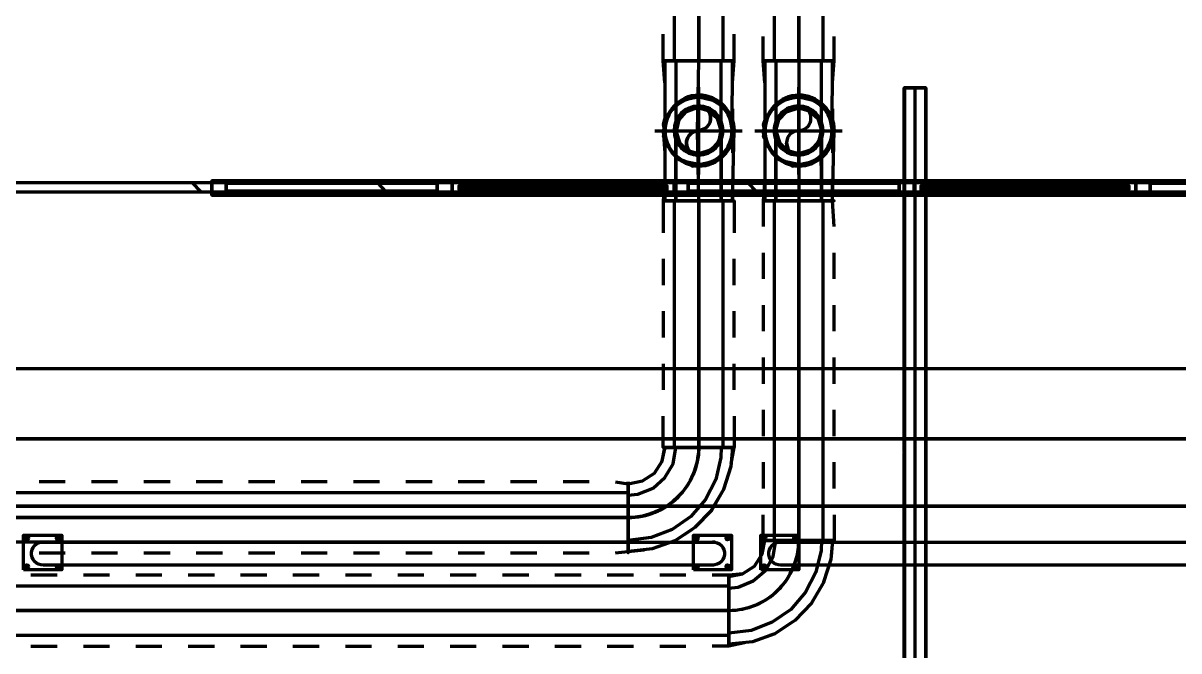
# Model space of a CAD drawing. Extents: x 0 to 1153, y 0 to 816.
# Drawn here: x 825.91 to 851.59, y 628.39 to 642.34 of the extents above; entities that cross this region are included whole.
import ezdxf

# ---------------------------------------------------------------- set-up
doc = ezdxf.new("R2010")
doc.units = 0
doc.header["$MEASUREMENT"] = 0
for name, color, linetype in [('Arch', 7, 'Continuous'), ('Hatch', 7, 'Continuous'), ('PIPE', 7, 'Continuous')]:
    doc.layers.add(name, color=color, linetype=linetype)

msp = doc.modelspace()

# ---------------------------------------------------------------- linework, layer by layer
at = {"layer": 'Arch', "color": 11, "linetype": 'Continuous', "lineweight": 211}
for p, q in [((829.86, 638.588), (829.67, 638.789)), ((833.977, 638.588), (833.787, 638.789)), ((838.094, 638.588), (837.904, 638.789)), ((842.211, 638.588), (842.021, 638.789)), ((846.328, 638.588), (846.138, 638.789)), ((917.988, 634.651), (110.871, 634.651))]:
    msp.add_line(p, q, dxfattribs=at)
for points in [[(870.49, 638.588), (870.49, 383.254), (870.68, 383.254), (870.68, 638.789), (870.49, 638.789), (916.982, 638.789), (870.49, 638.789), (870.49, 584.528), (916.982, 584.528), (870.49, 584.528), (870.49, 638.789), (681.905, 638.789), (681.905, 638.588)], [(830.104, 638.831), (855.969, 638.831), (830.104, 638.831), (830.104, 638.514), (855.969, 638.514), (855.969, 638.831), (855.969, 638.514), (830.104, 638.514)], [(830.421, 638.831), (830.421, 638.514), (855.641, 638.514), (855.641, 638.831)], [(840.687, 638.831), (840.37, 638.831), (840.37, 638.831), (840.37, 638.514), (840.687, 638.514), (840.687, 638.514), (840.687, 638.831), (840.687, 638.831), (840.687, 638.514), (840.37, 638.514), (840.37, 638.799), (835.438, 638.799), (835.438, 638.545), (835.438, 638.799), (840.37, 638.799), (840.37, 638.545), (835.438, 638.514), (835.438, 638.831), (835.438, 638.831), (835.11, 638.831), (835.11, 638.831), (835.11, 638.514), (835.438, 638.514), (835.438, 638.831), (835.11, 638.831), (835.11, 638.514), (835.438, 638.545), (840.37, 638.545), (840.37, 638.831), (840.687, 638.831), (840.687, 638.556), (840.687, 638.778), (845.375, 638.778), (845.375, 638.831), (845.375, 638.556), (845.375, 638.778), (845.375, 638.831), (845.375, 638.556), (840.687, 638.556), (840.687, 638.778), (840.687, 638.831), (840.687, 638.556), (845.375, 638.556), (845.375, 638.778), (840.687, 638.778), (840.687, 638.831), (840.687, 638.556), (840.687, 638.778), (845.375, 638.778), (845.375, 638.831), (845.375, 638.556), (845.375, 638.778), (845.375, 638.831), (845.375, 638.556), (840.687, 638.556), (840.687, 638.778), (840.687, 638.831), (840.687, 638.556), (845.375, 638.556), (845.375, 638.778), (840.687, 638.778), (840.687, 638.831), (840.687, 638.556), (840.687, 638.778), (845.375, 638.778), (845.375, 638.831), (845.375, 638.556), (845.375, 638.778), (845.375, 638.831), (845.375, 638.556), (840.687, 638.556), (840.687, 638.778), (840.687, 638.831), (840.687, 638.556), (845.375, 638.556), (845.375, 638.778), (840.687, 638.778), (840.687, 638.831), (840.687, 638.556), (840.687, 638.778), (845.375, 638.778), (845.375, 638.831), (845.375, 638.556), (845.375, 638.778), (845.375, 638.831), (845.375, 638.556), (840.687, 638.556), (840.687, 638.778), (840.687, 638.831), (840.687, 638.556), (845.375, 638.556), (845.375, 638.778), (840.687, 638.778), (840.687, 638.831), (840.687, 638.556), (840.687, 638.778), (845.375, 638.778), (845.375, 638.831), (845.375, 638.556), (845.375, 638.778), (845.375, 638.831), (845.375, 638.556), (840.687, 638.556), (840.687, 638.778), (840.687, 638.831), (840.687, 638.556), (845.375, 638.556), (845.375, 638.778), (840.687, 638.778), (840.687, 638.831), (840.687, 638.556), (840.687, 638.778), (845.375, 638.778), (845.375, 638.831), (845.375, 638.556), (845.375, 638.778), (845.375, 638.831), (845.375, 638.556), (840.687, 638.556), (840.687, 638.778), (840.687, 638.831), (840.687, 638.556), (845.375, 638.556), (845.375, 638.778), (840.687, 638.778), (840.687, 638.831), (840.687, 638.556), (840.687, 638.778), (845.375, 638.778), (845.375, 638.831), (845.375, 638.556), (845.375, 638.778), (845.375, 638.831), (845.375, 638.556), (840.687, 638.556), (840.687, 638.778), (840.687, 638.831), (840.687, 638.556), (845.375, 638.556), (845.375, 638.778), (840.687, 638.778), (840.687, 638.831), (840.687, 638.556), (840.687, 638.778), (845.375, 638.778), (845.375, 638.831), (845.375, 638.556), (845.375, 638.778), (845.375, 638.831), (845.375, 638.556), (840.687, 638.556), (840.687, 638.778), (840.687, 638.831), (840.687, 638.556), (845.375, 638.556), (845.375, 638.778), (840.687, 638.778), (840.687, 638.831), (840.687, 638.556), (840.687, 638.778), (845.375, 638.778), (845.375, 638.831), (845.375, 638.556), (845.375, 638.778), (845.375, 638.831), (845.375, 638.556), (840.687, 638.556), (840.687, 638.778), (840.687, 638.831), (840.687, 638.556), (845.375, 638.556), (845.375, 638.778), (840.687, 638.778), (840.687, 638.831), (840.687, 638.556), (840.687, 638.778), (845.375, 638.778), (845.375, 638.831), (845.375, 638.556), (845.375, 638.778), (845.375, 638.831), (845.375, 638.556), (840.687, 638.556), (840.687, 638.778), (840.687, 638.831), (840.687, 638.556), (845.375, 638.556), (845.375, 638.778), (840.687, 638.778), (840.687, 638.831), (840.687, 638.556), (840.687, 638.778), (845.375, 638.778), (845.375, 638.831), (845.375, 638.556), (845.375, 638.778), (845.375, 638.831), (845.375, 638.556), (840.687, 638.556), (840.687, 638.778), (840.687, 638.831), (840.687, 638.556), (845.375, 638.556), (845.375, 638.778), (840.687, 638.778), (840.687, 638.831), (840.687, 638.556), (840.687, 638.778), (845.375, 638.778), (845.375, 638.831), (845.375, 638.556), (845.375, 638.778), (845.375, 638.831), (845.375, 638.556), (840.687, 638.556), (840.687, 638.778), (840.687, 638.831), (840.687, 638.556), (845.375, 638.556), (845.375, 638.778), (840.687, 638.778), (840.687, 638.831), (840.687, 638.556), (840.687, 638.778), (845.375, 638.778), (845.375, 638.831), (845.375, 638.556), (845.375, 638.778), (845.375, 638.831), (845.375, 638.556), (840.687, 638.556), (840.687, 638.778), (840.687, 638.831), (840.687, 638.556), (845.375, 638.556), (845.375, 638.778), (840.687, 638.778), (840.687, 638.831), (840.687, 638.556), (840.687, 638.778), (845.375, 638.778), (845.375, 638.831), (845.375, 638.556), (845.375, 638.778), (845.375, 638.831), (845.375, 638.556), (840.687, 638.556), (840.687, 638.778), (840.687, 638.831), (840.687, 638.556), (845.375, 638.556), (845.375, 638.778), (840.687, 638.778), (840.687, 638.831), (840.687, 638.556), (840.687, 638.778), (845.375, 638.778), (845.375, 638.831), (845.375, 638.556), (845.375, 638.778), (845.375, 638.831), (845.375, 638.556), (840.687, 638.556), (840.687, 638.778), (840.687, 638.831), (840.687, 638.556), (845.375, 638.556), (845.375, 638.778), (840.687, 638.778), (840.687, 638.831), (840.687, 638.556), (840.687, 638.778), (845.375, 638.778), (845.375, 638.831), (845.375, 638.556), (845.375, 638.778), (845.375, 638.831), (845.375, 638.556), (840.687, 638.556), (840.687, 638.778), (840.687, 638.831), (840.687, 638.556), (845.375, 638.556), (845.375, 638.778), (840.687, 638.778), (840.687, 638.831), (840.687, 638.556), (840.687, 638.778), (845.375, 638.778), (845.375, 638.831), (845.375, 638.556), (845.375, 638.778), (845.375, 638.831), (845.375, 638.556), (840.687, 638.556), (840.687, 638.778), (840.687, 638.831), (840.687, 638.556), (845.375, 638.598), (840.687, 638.598), (845.375, 638.598), (840.687, 638.598), (845.375, 638.598), (840.687, 638.598), (845.375, 638.598), (840.687, 638.598), (845.375, 638.598), (840.687, 638.598), (845.375, 638.598), (840.687, 638.598), (845.375, 638.598), (840.687, 638.598), (845.375, 638.598), (840.687, 638.598), (845.375, 638.598), (840.687, 638.598), (845.375, 638.598), (840.687, 638.598), (845.375, 638.598), (840.687, 638.598), (845.375, 638.598), (840.687, 638.598), (845.375, 638.598), (840.687, 638.598), (845.375, 638.598), (840.687, 638.598), (845.375, 638.598), (840.687, 638.598), (845.375, 638.598), (840.687, 638.598), (845.375, 638.598), (840.687, 638.598), (845.375, 638.556), (845.375, 638.778), (840.687, 638.778), (840.687, 638.831), (845.375, 638.831), (840.687, 638.831), (845.375, 638.831), (840.687, 638.831), (845.375, 638.831), (840.687, 638.831), (845.375, 638.831), (840.687, 638.831), (845.375, 638.831), (840.687, 638.831), (845.375, 638.831), (840.687, 638.831), (845.375, 638.831), (840.687, 638.831), (845.375, 638.831), (840.687, 638.831), (845.375, 638.831), (840.687, 638.831), (845.375, 638.831), (840.687, 638.831), (845.375, 638.831), (840.687, 638.831), (845.375, 638.831), (840.687, 638.831), (845.375, 638.831), (840.687, 638.831), (845.375, 638.831), (840.687, 638.831), (845.375, 638.831), (840.687, 638.831), (845.375, 638.831), (840.687, 638.831), (845.375, 638.831)], [(840.211, 638.715), (835.596, 638.715), (835.596, 638.63), (840.211, 638.63), (840.211, 638.715), (835.596, 638.715), (835.596, 638.63), (840.211, 638.63), (840.211, 638.63), (840.211, 638.715), (840.211, 638.715), (840.211, 638.63), (835.596, 638.63), (835.596, 638.715), (840.211, 638.715), (840.211, 638.63), (835.596, 638.63), (835.596, 638.715)], [(840.105, 638.799), (835.692, 638.799), (835.692, 638.715), (840.105, 638.715), (840.105, 638.799), (840.105, 638.715), (835.692, 638.715), (835.692, 638.799)], [(845.704, 638.545), (850.635, 638.545), (850.635, 638.799), (850.635, 638.545), (845.704, 638.545), (845.704, 638.799), (850.635, 638.799), (845.704, 638.831), (845.375, 638.831), (845.375, 638.831), (845.375, 638.514), (845.704, 638.514), (845.704, 638.831), (845.704, 638.831), (845.704, 638.514), (845.375, 638.514), (845.375, 638.831), (845.704, 638.799)], [(850.371, 638.799), (845.958, 638.799), (850.371, 638.799), (850.371, 638.715), (845.958, 638.715), (845.958, 638.799), (845.958, 638.715), (850.371, 638.715)], [(835.692, 638.545), (840.105, 638.545), (835.692, 638.545), (835.692, 638.63), (840.105, 638.63), (840.105, 638.545), (840.105, 638.63), (835.692, 638.63)], [(850.371, 638.63), (845.958, 638.63), (850.371, 638.63), (850.371, 638.545), (845.958, 638.545), (845.958, 638.63), (845.958, 638.545), (850.371, 638.545)], [(915.596, 631.603), (915.829, 631.603), (915.829, 633.095), (915.596, 633.095), (915.596, 631.603), (915.596, 633.095), (681.905, 633.095), (681.905, 631.603), (681.905, 633.095), (915.829, 633.095), (915.829, 631.603), (681.905, 631.603)], [(825.913, 630.185), (825.913, 630.957), (826.77, 630.957), (826.77, 630.185)], [(826.36, 630.291), (826.304, 630.295), (826.252, 630.311), (826.204, 630.337), (826.162, 630.373), (826.129, 630.418), (826.106, 630.469), (826.094, 630.522), (826.094, 630.577), (826.106, 630.631), (826.129, 630.682), (826.162, 630.726), (826.204, 630.762), (826.252, 630.789), (826.304, 630.805), (841.28, 630.805), (841.332, 630.789), (841.38, 630.762), (841.422, 630.726), (841.455, 630.682), (841.478, 630.631), (841.49, 630.577), (841.49, 630.522), (841.478, 630.469), (841.455, 630.418), (841.422, 630.373), (841.38, 630.337), (841.332, 630.311), (841.28, 630.295), (841.248, 630.29)], [(840.803, 630.185), (840.803, 630.957), (841.65, 630.957), (841.65, 630.185)], [(841.224, 630.809), (841.28, 630.805)], [(842.296, 630.185), (842.296, 630.957), (843.142, 630.957), (843.142, 630.185)]]:
    msp.add_lwpolyline(points, close=True, dxfattribs=at)
for points in [[(855.641, 638.831), (830.421, 638.831), (830.421, 638.556), (830.421, 638.778), (835.11, 638.778), (835.11, 638.831), (835.11, 638.556), (835.11, 638.778), (835.11, 638.831), (835.11, 638.556), (835.11, 638.778), (830.421, 638.778), (830.421, 638.831), (830.421, 638.556), (830.421, 638.778), (830.421, 638.831), (830.421, 638.556), (830.421, 638.778), (835.11, 638.778), (835.11, 638.831), (835.11, 638.556), (835.11, 638.778), (835.11, 638.831), (835.11, 638.556), (835.11, 638.778), (830.421, 638.778), (830.421, 638.831), (830.421, 638.556), (830.421, 638.778), (830.421, 638.831), (830.421, 638.556), (830.421, 638.778), (835.11, 638.778), (835.11, 638.831), (835.11, 638.556), (835.11, 638.778), (835.11, 638.831), (835.11, 638.556), (835.11, 638.778), (830.421, 638.778), (830.421, 638.831), (830.421, 638.556), (830.421, 638.778), (830.421, 638.831), (830.421, 638.556), (830.421, 638.778), (835.11, 638.778), (835.11, 638.831), (835.11, 638.556), (835.11, 638.778), (835.11, 638.831), (835.11, 638.556), (835.11, 638.778), (830.421, 638.778), (830.421, 638.831), (830.421, 638.556), (830.421, 638.778), (830.421, 638.831), (830.421, 638.556), (830.421, 638.778), (835.11, 638.778), (835.11, 638.831), (835.11, 638.556), (835.11, 638.778), (835.11, 638.831), (835.11, 638.556), (835.11, 638.778), (830.421, 638.778), (830.421, 638.831), (830.421, 638.556), (830.421, 638.778), (830.421, 638.831), (830.421, 638.556), (830.421, 638.778), (835.11, 638.778), (835.11, 638.831), (835.11, 638.556), (835.11, 638.778), (835.11, 638.831), (835.11, 638.556), (835.11, 638.778), (830.421, 638.778), (830.421, 638.831), (830.421, 638.556), (830.421, 638.778), (830.421, 638.831), (830.421, 638.556), (830.421, 638.778), (835.11, 638.778), (835.11, 638.831), (835.11, 638.556), (835.11, 638.778), (835.11, 638.831), (835.11, 638.556), (835.11, 638.778), (830.421, 638.778), (830.421, 638.831), (830.421, 638.556), (830.421, 638.778), (830.421, 638.831), (830.421, 638.556), (830.421, 638.778), (835.11, 638.778), (835.11, 638.831), (835.11, 638.556), (835.11, 638.778), (835.11, 638.831), (835.11, 638.556), (835.11, 638.778), (830.421, 638.778), (830.421, 638.831), (830.421, 638.556), (830.421, 638.778), (830.421, 638.831), (830.421, 638.556), (830.421, 638.778), (835.11, 638.778), (835.11, 638.831), (835.11, 638.556), (835.11, 638.778), (835.11, 638.831), (835.11, 638.556), (835.11, 638.778), (830.421, 638.778), (830.421, 638.831), (830.421, 638.556), (830.421, 638.778), (830.421, 638.831), (830.421, 638.556), (830.421, 638.778), (835.11, 638.778), (835.11, 638.831), (835.11, 638.556), (835.11, 638.778), (835.11, 638.831), (835.11, 638.556), (835.11, 638.778), (830.421, 638.778), (830.421, 638.831), (830.421, 638.556), (830.421, 638.778), (830.421, 638.831), (830.421, 638.556), (830.421, 638.778), (835.11, 638.778), (835.11, 638.831), (835.11, 638.556), (835.11, 638.778), (835.11, 638.831), (835.11, 638.556), (835.11, 638.778), (830.421, 638.778), (830.421, 638.831), (830.421, 638.556), (830.421, 638.778), (830.421, 638.831), (830.421, 638.556), (830.421, 638.778), (835.11, 638.778), (835.11, 638.831), (835.11, 638.556), (835.11, 638.778), (835.11, 638.831), (835.11, 638.556), (835.11, 638.778), (830.421, 638.778), (830.421, 638.831), (830.421, 638.556), (830.421, 638.778), (830.421, 638.831), (830.421, 638.556), (830.421, 638.778), (835.11, 638.778), (835.11, 638.831), (835.11, 638.556), (835.11, 638.778), (835.11, 638.831), (835.11, 638.556), (835.11, 638.778), (830.421, 638.778), (830.421, 638.831), (830.421, 638.556), (830.421, 638.778), (830.421, 638.831), (830.421, 638.556), (830.421, 638.778), (835.11, 638.778), (835.11, 638.831), (835.11, 638.556), (835.11, 638.778), (835.11, 638.831), (835.11, 638.556), (835.11, 638.778), (830.421, 638.778), (830.421, 638.831), (830.421, 638.556), (830.421, 638.778), (830.421, 638.831), (830.421, 638.556), (830.421, 638.778), (835.11, 638.778), (835.11, 638.831), (835.11, 638.556), (835.11, 638.778), (835.11, 638.831), (835.11, 638.556), (835.11, 638.778), (830.421, 638.778), (830.421, 638.831), (830.421, 638.556), (830.421, 638.778), (830.421, 638.831), (830.421, 638.556), (830.421, 638.778), (835.11, 638.778), (835.11, 638.831), (835.11, 638.556), (835.11, 638.778), (835.11, 638.831), (835.11, 638.556), (835.11, 638.778), (830.421, 638.778), (830.421, 638.831), (830.421, 638.556), (830.421, 638.778), (830.421, 638.831), (830.421, 638.556), (830.421, 638.778), (835.11, 638.778), (835.11, 638.831), (835.11, 638.556), (835.11, 638.778), (835.11, 638.831), (835.11, 638.556), (835.11, 638.778), (830.421, 638.778), (830.421, 638.831), (830.421, 638.556), (830.421, 638.778), (830.421, 638.831), (835.11, 638.831), (830.421, 638.831), (835.11, 638.831), (830.421, 638.831), (835.11, 638.831), (830.421, 638.831), (835.11, 638.831), (830.421, 638.831), (835.11, 638.831), (830.421, 638.831), (835.11, 638.831), (830.421, 638.831), (835.11, 638.831), (830.421, 638.831), (835.11, 638.831), (830.421, 638.831), (835.11, 638.831), (830.421, 638.831), (835.11, 638.831), (830.421, 638.831), (835.11, 638.831), (830.421, 638.831), (835.11, 638.831), (830.421, 638.831), (835.11, 638.831), (830.421, 638.831), (835.11, 638.831), (830.421, 638.831), (835.11, 638.831), (830.421, 638.831), (835.11, 638.831), (830.421, 638.831), (835.11, 638.831), (830.421, 638.831), (830.421, 638.556), (835.11, 638.598), (830.421, 638.556), (835.11, 638.598), (830.421, 638.556), (835.11, 638.598), (830.421, 638.556), (835.11, 638.598), (830.421, 638.556), (835.11, 638.598), (830.421, 638.556), (835.11, 638.598), (830.421, 638.556), (835.11, 638.598), (830.421, 638.556), (835.11, 638.598), (830.421, 638.556), (835.11, 638.598), (830.421, 638.556), (835.11, 638.598), (830.421, 638.556), (835.11, 638.598), (830.421, 638.556), (835.11, 638.598), (830.421, 638.556), (835.11, 638.598), (830.421, 638.556), (835.11, 638.598), (830.421, 638.556), (835.11, 638.598), (830.421, 638.556), (835.11, 638.598), (830.421, 638.556), (835.11, 638.598), (830.421, 638.556), (835.11, 638.598), (830.421, 638.556), (835.11, 638.598), (830.421, 638.556), (835.11, 638.598), (830.421, 638.556), (835.11, 638.598), (830.421, 638.556), (835.11, 638.598), (830.421, 638.556), (835.11, 638.598), (830.421, 638.556), (835.11, 638.598), (830.421, 638.556), (835.11, 638.598), (830.421, 638.556), (835.11, 638.598), (830.421, 638.556), (835.11, 638.598), (830.421, 638.556), (835.11, 638.598), (830.421, 638.556), (835.11, 638.598), (830.421, 638.556), (835.11, 638.598), (830.421, 638.556), (835.11, 638.598), (830.421, 638.556), (835.11, 638.598), (830.421, 638.556), (835.11, 638.598), (830.421, 638.598), (835.11, 638.556), (830.421, 638.514), (855.641, 638.556)], [(850.477, 638.63), (850.477, 638.715), (845.862, 638.715), (845.862, 638.63), (850.477, 638.63), (845.862, 638.63), (845.862, 638.715), (850.477, 638.715), (845.862, 638.715), (845.862, 638.63), (850.477, 638.63), (850.477, 638.715), (850.477, 638.63), (845.862, 638.63), (845.862, 638.715), (850.477, 638.715), (850.477, 638.63), (850.254, 638.789)], [(855.641, 638.778), (850.953, 638.778), (850.953, 638.831), (850.953, 638.556), (855.641, 638.598), (850.953, 638.556), (855.641, 638.598), (850.953, 638.556), (855.641, 638.598), (850.953, 638.556), (855.641, 638.598), (850.953, 638.556), (855.641, 638.598), (850.953, 638.556), (855.641, 638.598), (850.953, 638.556), (855.641, 638.598), (850.953, 638.556), (855.641, 638.598), (850.953, 638.556), (855.641, 638.598), (850.953, 638.556), (855.641, 638.598), (850.953, 638.556), (855.641, 638.598), (850.953, 638.556), (855.641, 638.598), (850.953, 638.556), (855.641, 638.598), (850.953, 638.556), (855.641, 638.598), (850.953, 638.556), (855.641, 638.598), (850.953, 638.556), (855.641, 638.598), (850.953, 638.556), (855.641, 638.598), (850.953, 638.556), (855.641, 638.598), (850.953, 638.556), (855.641, 638.598), (850.953, 638.556), (855.641, 638.598), (850.953, 638.556), (855.641, 638.598), (850.953, 638.556), (855.641, 638.598), (850.953, 638.556), (855.641, 638.598), (850.953, 638.556), (855.641, 638.598), (850.953, 638.556), (855.641, 638.598), (850.953, 638.556), (855.641, 638.598), (850.953, 638.556), (855.641, 638.598), (850.953, 638.556), (855.641, 638.598), (850.953, 638.556), (855.641, 638.598), (850.953, 638.556), (855.641, 638.598), (850.953, 638.556), (855.641, 638.598), (850.953, 638.556), (855.641, 638.598), (850.953, 638.556), (855.641, 638.598), (850.953, 638.556), (855.641, 638.598), (850.953, 638.556), (850.953, 638.778), (850.953, 638.831), (855.641, 638.831), (850.953, 638.831), (855.641, 638.831), (850.953, 638.831), (855.641, 638.831), (850.953, 638.831), (855.641, 638.831), (850.953, 638.831), (855.641, 638.831), (850.953, 638.831), (855.641, 638.831), (850.953, 638.831), (855.641, 638.831), (850.953, 638.831), (855.641, 638.831), (850.953, 638.831), (855.641, 638.831), (850.953, 638.831), (855.641, 638.831), (850.953, 638.831), (855.641, 638.831), (850.953, 638.831), (855.641, 638.831), (850.953, 638.831), (855.641, 638.831), (850.953, 638.831), (855.641, 638.831), (850.953, 638.831), (855.641, 638.831), (850.953, 638.831), (855.641, 638.831), (850.953, 638.831), (855.641, 638.831), (850.953, 638.831), (850.635, 638.831), (850.635, 638.831), (850.635, 638.514), (850.953, 638.514), (850.953, 638.514), (850.953, 638.831), (850.953, 638.831), (850.953, 638.514), (850.635, 638.514), (850.635, 638.831), (850.953, 638.831), (850.953, 638.556), (850.953, 638.778), (855.641, 638.778)], [(855.641, 638.778), (850.953, 638.778), (850.953, 638.831), (850.953, 638.556), (850.953, 638.778), (850.953, 638.831), (850.953, 638.556), (850.953, 638.778), (855.641, 638.778)], [(855.641, 638.778), (850.953, 638.778), (850.953, 638.831), (850.953, 638.556), (850.953, 638.778), (850.953, 638.831), (850.953, 638.556), (850.953, 638.778), (855.641, 638.778)], [(855.641, 638.778), (850.953, 638.778), (850.953, 638.831), (850.953, 638.556), (850.953, 638.778), (850.953, 638.831), (850.953, 638.556), (850.953, 638.778), (855.641, 638.778)], [(855.641, 638.778), (850.953, 638.778), (850.953, 638.831), (850.953, 638.556), (850.953, 638.778), (850.953, 638.831), (850.953, 638.556), (850.953, 638.778), (855.641, 638.778)], [(855.641, 638.778), (850.953, 638.778), (850.953, 638.831), (850.953, 638.556), (850.953, 638.778), (850.953, 638.831), (850.953, 638.556), (850.953, 638.778), (855.641, 638.778)], [(855.641, 638.778), (850.953, 638.778), (850.953, 638.831), (850.953, 638.556), (850.953, 638.778), (850.953, 638.831), (850.953, 638.556), (850.953, 638.778), (855.641, 638.778)], [(855.641, 638.778), (850.953, 638.778), (850.953, 638.831), (850.953, 638.556), (850.953, 638.778), (850.953, 638.831), (850.953, 638.556), (850.953, 638.778), (855.641, 638.778)], [(855.641, 638.778), (850.953, 638.778), (850.953, 638.831), (850.953, 638.556), (850.953, 638.778), (850.953, 638.831), (850.953, 638.556), (850.953, 638.778), (855.641, 638.778)], [(855.641, 638.778), (850.953, 638.778), (850.953, 638.831), (850.953, 638.556), (850.953, 638.778), (850.953, 638.831), (850.953, 638.556), (850.953, 638.778), (855.641, 638.778)], [(855.641, 638.778), (850.953, 638.778), (850.953, 638.831), (850.953, 638.556), (850.953, 638.778), (850.953, 638.831), (850.953, 638.556), (850.953, 638.778), (855.641, 638.778)], [(855.641, 638.778), (850.953, 638.778), (850.953, 638.831), (850.953, 638.556), (850.953, 638.778), (850.953, 638.831), (850.953, 638.556), (850.953, 638.778), (855.641, 638.778)], [(855.641, 638.778), (850.953, 638.778), (850.953, 638.831), (850.953, 638.556), (850.953, 638.778), (850.953, 638.831), (850.953, 638.556), (850.953, 638.778), (855.641, 638.778)], [(855.641, 638.778), (850.953, 638.778), (850.953, 638.831), (850.953, 638.556), (850.953, 638.778), (850.953, 638.831), (850.953, 638.556), (850.953, 638.778), (855.641, 638.778)], [(855.641, 638.778), (850.953, 638.778), (850.953, 638.831), (850.953, 638.556), (850.953, 638.778), (850.953, 638.831), (850.953, 638.556), (850.953, 638.778), (855.641, 638.778)], [(855.641, 638.778), (850.953, 638.778), (850.953, 638.831), (850.953, 638.556), (850.953, 638.778), (850.953, 638.831), (850.953, 638.556), (850.953, 638.778), (855.641, 638.778)], [(855.641, 638.778), (850.953, 638.778), (850.953, 638.831), (850.953, 638.556), (850.953, 638.778), (850.953, 638.831), (850.953, 638.556), (850.953, 638.778), (855.641, 638.778)], [(857.631, 630.29), (842.743, 630.291), (842.687, 630.295), (842.635, 630.311), (842.587, 630.337), (842.545, 630.373), (842.512, 630.418), (842.489, 630.469), (842.477, 630.522), (842.477, 630.577), (842.489, 630.631), (842.512, 630.682), (842.545, 630.726), (842.587, 630.762), (842.635, 630.789), (842.687, 630.805), (857.663, 630.805)]]:
    msp.add_lwpolyline(points, dxfattribs=at)
for centre in [(825.992, 630.888), (826.68, 630.888), (840.872, 630.888), (841.56, 630.888), (842.375, 630.888), (843.063, 630.888), (825.992, 630.264), (826.68, 630.264), (840.872, 630.264), (841.56, 630.264), (842.375, 630.264), (843.063, 630.264)]:
    msp.add_circle(centre, 0.037, dxfattribs=at)
for p in [(835.11, 638.831), (835.438, 638.831), (835.596, 638.715), (840.211, 638.715), (840.37, 638.831), (840.687, 638.831), (845.375, 638.831), (845.704, 638.831), (845.862, 638.715), (850.477, 638.715), (850.635, 638.831), (850.953, 638.831), (835.11, 638.514), (840.211, 638.63), (840.687, 638.514), (845.375, 638.514), (845.862, 638.63), (850.953, 638.514)]:
    msp.add_point(p, dxfattribs=at)
at = {"layer": 'Hatch', "color": 5, "linetype": 'Continuous', "lineweight": 211}
msp.add_line((845.725, 624.692), (845.725, 640.895), dxfattribs=at)
msp.add_lwpolyline([(845.481, 624.692), (845.492, 640.895), (845.492, 624.692), (845.481, 640.895), (845.968, 640.895), (845.492, 640.895), (845.968, 640.895), (845.481, 640.895), (845.481, 624.692)], dxfattribs=at)
msp.add_lwpolyline([(845.968, 624.692), (845.481, 624.692), (845.968, 624.692), (845.968, 640.895), (845.968, 624.692), (845.968, 640.895)], close=True, dxfattribs=at)
at = {"layer": 'PIPE', "color": 110, "linetype": 'Continuous', "lineweight": 211}
for p, q in [((840.92, 638.969), (840.92, 640.916)), ((839.946, 639.942), (841.883, 639.942))]:
    msp.add_line(p, q, dxfattribs=at)
at = {"layer": 'PIPE', "color": 230, "linetype": 'Continuous', "lineweight": 211}
for p, q in [((843.142, 638.969), (843.142, 640.916)), ((842.169, 639.942), (844.105, 639.942))]:
    msp.add_line(p, q, dxfattribs=at)
at = {"layer": 'PIPE', "color": 3, "linetype": 'Continuous', "lineweight": 211}
for p, q in [((842.634, 639.9), (842.634, 639.942)), ((840.962, 639.434), (840.92, 639.434))]:
    msp.add_line(p, q, dxfattribs=at)
at = {"layer": 'PIPE', "color": 4, "linetype": 'Continuous', "lineweight": 211}
for p, q in [((840.893, 639.404), (840.915, 639.403)), ((841.46, 638.387), (840.37, 638.387)), ((840.126, 637.095), (840.126, 636.513)), ((841.703, 636.513), (841.703, 637.095)), ((840.126, 635.931), (840.126, 635.349)), ((841.703, 635.349), (841.703, 635.931)), ((840.126, 634.767), (840.126, 634.185)), ((841.703, 634.185), (841.703, 634.767)), ((826.844, 632.143), (826.262, 632.143)), ((828.008, 632.143), (827.426, 632.143)), ((829.172, 632.143), (828.59, 632.143)), ((830.337, 632.143), (829.755, 632.143)), ((831.501, 632.143), (830.919, 632.143)), ((832.665, 632.143), (832.083, 632.143)), ((833.829, 632.143), (833.247, 632.143)), ((834.993, 632.143), (834.411, 632.143)), ((836.157, 632.143), (835.575, 632.143)), ((837.322, 632.143), (836.739, 632.143)), ((838.486, 632.143), (837.904, 632.143)), ((839.354, 630.809), (839.354, 631.899)), ((826.262, 630.566), (826.844, 630.566)), ((827.426, 630.566), (828.008, 630.566)), ((828.59, 630.566), (829.172, 630.566)), ((829.755, 630.566), (830.337, 630.566)), ((830.919, 630.566), (831.501, 630.566)), ((832.083, 630.566), (832.665, 630.566)), ((833.247, 630.566), (833.829, 630.566)), ((834.411, 630.566), (834.993, 630.566)), ((835.575, 630.566), (836.157, 630.566)), ((836.739, 630.566), (837.322, 630.566)), ((837.904, 630.566), (838.486, 630.566))]:
    msp.add_line(p, q, dxfattribs=at)
at = {"layer": 'PIPE', "color": 200, "linetype": 'Continuous', "lineweight": 211}
for p, q in [((843.682, 638.387), (842.592, 638.387)), ((841.587, 628.735), (841.587, 629.825))]:
    msp.add_line(p, q, dxfattribs=at)
at = {"layer": 'PIPE', "color": 220, "linetype": 'Continuous', "lineweight": 211}
for p, q in [((842.349, 637.233), (842.349, 636.651)), ((843.926, 636.651), (843.926, 637.233)), ((842.349, 636.069), (842.349, 635.487)), ((843.926, 635.487), (843.926, 636.069)), ((842.349, 634.905), (842.349, 634.323)), ((843.926, 634.323), (843.926, 634.905)), ((842.349, 633.741), (842.349, 633.159)), ((843.926, 633.159), (843.926, 633.741)), ((842.349, 632.576), (842.349, 631.994)), ((843.926, 631.994), (843.926, 632.576)), ((826.664, 630.068), (826.082, 630.068)), ((827.828, 630.068), (827.246, 630.068)), ((828.992, 630.068), (828.41, 630.068)), ((830.157, 630.068), (829.575, 630.068)), ((831.321, 630.068), (830.739, 630.068)), ((832.485, 630.068), (831.903, 630.068)), ((833.649, 630.068), (833.067, 630.068)), ((834.813, 630.068), (834.231, 630.068)), ((835.977, 630.068), (835.395, 630.068)), ((837.142, 630.068), (836.56, 630.068)), ((838.306, 630.068), (837.724, 630.068)), ((839.47, 630.068), (838.888, 630.068)), ((840.634, 630.068), (840.052, 630.068)), ((826.082, 628.491), (826.664, 628.491)), ((827.246, 628.491), (827.828, 628.491)), ((828.41, 628.491), (828.992, 628.491)), ((829.575, 628.491), (830.157, 628.491)), ((830.739, 628.491), (831.321, 628.491)), ((831.903, 628.491), (832.485, 628.491)), ((833.067, 628.491), (833.649, 628.491)), ((834.231, 628.491), (834.813, 628.491)), ((835.395, 628.491), (835.977, 628.491)), ((836.56, 628.491), (837.142, 628.491)), ((837.724, 628.491), (838.306, 628.491)), ((838.888, 628.491), (839.47, 628.491)), ((840.052, 628.491), (840.634, 628.491))]:
    msp.add_line(p, q, dxfattribs=at)
at = {"layer": 'PIPE', "color": 4, "linetype": 'Continuous', "lineweight": 211}
for points in [[(841.46, 641.498), (840.37, 641.498), (841.46, 641.498), (841.46, 645.604), (840.37, 645.604), (840.37, 641.498)], [(840.169, 641.011), (840.126, 641.498), (840.126, 642.091)], [(841.671, 641.011), (841.703, 641.498), (841.703, 642.091)], [(840.624, 640.63), (840.782, 640.683), (840.92, 640.694), (841.047, 640.683), (841.206, 640.63), (841.047, 640.683), (840.92, 640.694), (840.624, 640.63), (840.782, 640.683), (840.92, 640.694), (841.057, 640.715), (841.206, 640.63), (841.057, 640.715), (840.92, 640.694), (840.782, 640.683), (840.624, 640.63), (840.624, 640.63), (840.782, 640.683), (840.92, 640.694), (841.206, 640.63)], [(840.915, 640.493), (840.979, 640.485), (841.039, 640.463), (841.09, 640.428), (841.132, 640.382), (841.163, 640.328), (841.181, 640.267), (841.184, 640.201), (841.171, 640.138), (841.144, 640.081), (841.105, 640.032), (841.057, 639.993), (841, 639.967), (840.937, 639.954), (840.829, 639.929), (840.772, 639.902), (840.724, 639.863), (840.675, 639.797), (840.653, 639.737), (840.645, 639.673), (840.653, 639.608), (840.675, 639.548), (840.71, 639.497), (840.772, 639.443), (840.829, 639.416)], [(840.169, 640.429), (840.169, 639.942), (840.137, 640.08), (840.169, 640.207), (840.221, 640.228), (840.126, 639.942), (840.169, 639.456)], [(840.211, 640.196), (840.179, 640.069), (840.169, 639.942), (840.137, 639.805), (840.211, 639.678), (840.211, 639.678), (840.169, 639.942), (840.137, 639.805), (840.211, 639.678), (840.211, 639.678), (840.137, 639.805), (840.169, 639.942), (840.179, 640.069), (840.211, 640.196), (840.2, 640.26), (840.211, 640.196), (840.179, 640.069), (840.126, 639.942), (840.137, 639.805), (840.211, 639.678)], [(841.608, 640.228), (841.661, 640.069), (841.671, 639.942), (841.661, 639.815), (841.618, 639.688)], [(841.671, 640.429), (841.671, 639.942), (841.618, 639.688), (841.661, 639.815), (841.671, 639.942), (841.618, 640.207), (841.661, 640.069), (841.671, 639.942), (841.692, 640.08), (841.661, 640.207), (841.64, 640.26), (841.661, 640.207), (841.692, 640.08), (841.671, 639.942), (841.692, 639.805), (841.661, 639.667), (841.692, 639.805), (841.671, 639.942), (841.671, 639.456)], [(841.206, 639.254), (841.047, 639.202), (840.92, 639.191), (840.782, 639.202), (840.624, 639.254), (840.782, 639.202), (840.92, 639.191), (841.206, 639.254), (841.047, 639.202), (840.92, 639.191), (840.782, 639.159), (840.624, 639.254), (840.782, 639.159), (840.92, 639.191), (841.047, 639.202), (841.206, 639.254), (841.206, 639.254), (841.047, 639.202), (840.92, 639.191), (840.624, 639.254)], [(840.169, 638.873), (840.126, 638.387), (840.126, 637.678)], [(840.92, 638.387), (840.169, 638.387), (841.703, 638.387), (840.169, 638.387), (841.703, 638.387), (841.703, 637.678)], [(841.46, 632.904), (840.37, 632.904), (841.46, 632.904), (841.46, 638.387), (840.37, 638.387), (840.37, 632.904)], [(841.703, 633.603), (841.703, 632.904), (840.126, 632.904), (840.126, 633.603)], [(840.92, 632.904), (841.671, 632.904), (840.169, 632.904), (840.094, 632.576)], [(839.068, 630.566), (839.354, 630.597), (839.354, 632.1), (839.671, 632.164)], [(839.068, 632.143), (839.354, 632.1), (839.354, 630.597), (839.713, 630.629)], [(839.354, 632.143), (839.354, 630.566), (839.354, 632.143)], [(685.694, 630.809), (685.694, 631.899), (685.694, 630.809), (839.354, 630.809), (839.354, 631.899), (685.694, 631.899)], [(841.481, 631.994), (841.184, 631.486), (841.184, 631.486)], [(840.772, 631.084), (840.391, 630.83), (840.264, 630.788)]]:
    msp.add_lwpolyline(points, dxfattribs=at)
at = {"layer": 'PIPE', "color": 110, "linetype": 'Continuous', "lineweight": 211}
for points in [[(840.92, 641.498), (840.92, 645.604), (840.92, 641.498)], [(840.92, 632.904), (840.92, 638.387), (840.92, 632.904)], [(685.694, 631.349), (839.354, 631.349), (685.694, 631.349)]]:
    msp.add_lwpolyline(points, dxfattribs=at)
at = {"layer": 'PIPE', "color": 200, "linetype": 'Continuous', "lineweight": 211}
for points in [[(843.682, 641.498), (842.592, 641.498), (843.682, 641.498), (843.682, 643.149), (842.592, 643.149), (842.592, 641.498)], [(843.142, 641.498), (843.142, 639.942), (843.142, 638.387)], [(843.682, 630.841), (842.592, 630.841), (843.682, 630.841), (843.682, 638.387), (842.592, 638.387), (842.592, 630.841)], [(687.768, 628.735), (687.768, 629.825), (687.768, 628.735), (841.587, 628.735), (841.587, 629.825), (687.768, 629.825)]]:
    msp.add_lwpolyline(points, dxfattribs=at)
at = {"layer": 'PIPE', "color": 230, "linetype": 'Continuous', "lineweight": 211}
for points in [[(843.142, 641.498), (843.142, 643.149), (843.142, 641.498)], [(843.142, 630.841), (843.142, 638.387), (843.142, 630.841)], [(687.768, 629.285), (841.587, 629.285), (687.768, 629.285)]]:
    msp.add_lwpolyline(points, dxfattribs=at)
at = {"layer": 'PIPE', "color": 220, "linetype": 'Continuous', "lineweight": 211}
for points in [[(842.391, 641.011), (842.349, 641.498), (842.349, 642.038)], [(843.894, 641.011), (843.926, 641.498), (843.926, 642.038)], [(842.846, 640.63), (843.015, 640.683), (843.142, 640.694), (843.269, 640.683), (843.428, 640.63), (843.269, 640.683), (843.142, 640.694), (842.846, 640.63), (843.015, 640.683), (843.142, 640.694), (843.28, 640.715), (843.428, 640.63), (843.428, 640.63), (843.428, 640.63), (843.28, 640.715), (843.142, 640.694), (843.015, 640.683), (842.846, 640.63), (843.015, 640.683), (843.142, 640.694), (843.428, 640.63)], [(842.433, 640.196), (842.402, 640.069), (842.391, 639.942), (842.402, 639.815), (842.433, 639.688), (842.455, 639.646), (842.433, 639.688), (842.391, 639.942), (842.359, 639.805), (842.455, 639.646), (842.359, 639.805), (842.391, 639.942), (842.402, 640.069), (842.433, 640.196), (842.423, 640.26), (842.433, 640.196), (842.402, 640.069), (842.349, 639.942), (842.359, 639.805), (842.433, 639.688), (842.455, 639.646)], [(842.391, 640.429), (842.391, 639.942), (842.359, 640.08), (842.402, 640.207), (842.391, 639.942), (842.391, 639.456)], [(843.83, 640.228), (843.883, 640.069), (843.894, 639.942), (843.883, 639.815), (843.852, 639.688)], [(843.894, 640.429), (843.894, 639.942), (843.852, 639.688), (843.883, 639.815), (843.894, 639.942), (843.841, 640.207), (843.883, 640.069), (843.894, 639.942), (843.915, 640.08), (843.883, 640.207), (843.862, 640.26), (843.883, 640.207), (843.915, 640.08), (843.894, 639.942), (843.915, 639.805), (843.883, 639.667), (843.915, 639.805), (843.894, 639.942), (843.894, 639.456)], [(843.428, 639.254), (843.269, 639.202), (843.142, 639.191), (843.015, 639.202), (842.857, 639.254), (843.015, 639.202), (843.142, 639.191), (843.428, 639.254), (843.269, 639.202), (843.142, 639.191), (843.005, 639.159), (842.857, 639.254), (843.005, 639.159), (843.142, 639.191), (843.269, 639.202), (843.428, 639.254), (843.428, 639.254), (843.269, 639.202), (843.142, 639.191), (842.857, 639.254)], [(842.391, 638.873), (842.349, 638.387), (842.349, 637.815)], [(843.926, 637.815), (843.894, 638.387), (843.894, 638.873)], [(843.926, 631.412), (843.926, 630.841), (842.349, 630.841), (842.349, 631.412)], [(842.317, 630.513), (842.349, 630.841), (843.894, 630.841), (843.862, 630.481)], [(841.894, 630.1), (841.587, 630.068), (841.587, 628.491), (841.216, 628.491)], [(841.936, 628.565), (841.587, 628.491), (841.587, 630.068), (841.216, 630.068)], [(841.587, 630.036), (841.587, 628.534), (841.587, 630.036)], [(843.703, 629.931), (843.407, 629.423), (843.407, 629.423)], [(842.994, 629.02), (842.613, 628.766), (842.497, 628.724)]]:
    msp.add_lwpolyline(points, dxfattribs=at)
at = {"layer": 'PIPE', "color": 4, "linetype": 'Continuous', "lineweight": 211}
msp.add_lwpolyline([(840.169, 641.498), (841.671, 641.498), (840.126, 641.498), (841.703, 641.498)], close=True, dxfattribs=at)
at = {"layer": 'PIPE', "color": 3, "linetype": 'Continuous', "lineweight": 211}
for points in [[(840.169, 641.498), (840.168, 639.948, 0.41427), (840.915, 639.201, 0.414187), (841.661, 639.948, 0.414167), (840.915, 640.694, 0.41425), (840.168, 639.948, 0.41427), (840.915, 639.201, 0.414187), (841.661, 639.948), (841.671, 641.498)], [(840.867, 640.45), (840.92, 640.45), (841.153, 640.387), (841.333, 640.218), (841.417, 639.942), (841.364, 639.699), (841.195, 639.519), (840.92, 639.434), (840.677, 639.498), (840.497, 639.667), (840.412, 639.942), (840.475, 640.186), (840.634, 640.366), (840.867, 640.45), (840.92, 640.45), (841.153, 640.387), (841.333, 640.218), (841.417, 639.942), (841.417, 641.498), (840.412, 641.498), (841.417, 641.498), (840.412, 641.498), (840.412, 639.942), (840.412, 638.387), (841.417, 638.387), (840.412, 638.387), (841.417, 638.387), (840.412, 638.387), (840.412, 639.942), (840.475, 640.186), (840.634, 640.366), (840.867, 640.45), (840.92, 640.45), (841.153, 640.387), (840.92, 640.45), (840.867, 640.45), (840.634, 640.366), (840.475, 640.186), (840.412, 639.9), (840.497, 639.667), (840.677, 639.498), (840.92, 639.434), (841.195, 639.519), (841.364, 639.699), (841.417, 639.942), (841.417, 641.498), (840.412, 641.498), (840.412, 639.942), (840.475, 640.186), (840.634, 640.366), (840.867, 640.45), (840.979, 640.485), (841.039, 640.463), (841.09, 640.428), (841.153, 640.387), (841.181, 640.267), (841.184, 640.201), (841.171, 640.138), (841.144, 640.081), (841.09, 640.018), (841.039, 639.983), (840.979, 639.961), (840.915, 639.953), (840.979, 639.961), (841.039, 639.983), (841.09, 640.018), (841.144, 640.081), (841.171, 640.138), (841.184, 640.201), (841.181, 640.267), (841.153, 640.387), (841.333, 640.218), (841.417, 639.942), (841.417, 641.498), (840.412, 641.498), (840.412, 639.942), (840.412, 638.387), (841.417, 638.387), (840.412, 638.387), (840.412, 639.9), (840.497, 639.667), (840.677, 639.498), (840.915, 639.403), (840.85, 639.41), (840.791, 639.433), (840.739, 639.468), (840.685, 639.53), (840.658, 639.587), (840.646, 639.65), (840.648, 639.716), (840.666, 639.778), (840.697, 639.832), (840.755, 639.89), (840.81, 639.921), (840.871, 639.939), (840.81, 639.921), (840.755, 639.89), (840.697, 639.832), (840.666, 639.778), (840.648, 639.716), (840.646, 639.65), (840.658, 639.587), (840.685, 639.53), (840.739, 639.468), (840.791, 639.433), (840.85, 639.41), (840.915, 639.445, 0.414183), (841.417, 639.948, 0.414186), (840.867, 640.45, 0.414275), (840.411, 639.948, 0.414272), (840.915, 639.445, 0.414183), (841.417, 639.948, 0.414186), (840.867, 640.45, 0.414275), (840.411, 639.948, 0.414272), (840.915, 639.444, -0.414272), (840.412, 639.948, -0.414275), (840.867, 640.45, -0.414186), (841.417, 639.948, -0.414183), (840.915, 639.444, -0.414272), (840.412, 639.948, -0.414275), (840.867, 640.45, -0.414186), (841.417, 639.942), (841.417, 638.387), (841.417, 639.948, -0.414183), (840.915, 639.445, 0.414183), (841.417, 639.948, 0.414186), (840.867, 640.45, 0.414275), (840.411, 639.948, 0.414272), (840.915, 639.445, 0.414183), (841.417, 639.948, 0.414186), (840.867, 640.45, 0.414275), (840.411, 639.948, 0.414272), (840.915, 639.444, -0.414272), (840.412, 639.948, -0.414275), (840.867, 640.45, -0.414186), (841.417, 639.948, -0.414183), (840.915, 639.444, -0.414272), (840.412, 639.948, -0.414275), (840.867, 640.45, -0.414186), (841.417, 639.942), (841.417, 638.387), (841.417, 639.948, -0.414183), (840.915, 639.402, 0.414212), (841.459, 639.948, 0.414214), (840.867, 640.45, 0.414208), (840.37, 639.948, 0.414204), (840.915, 639.403), (841.195, 639.519), (841.364, 639.699), (841.417, 639.942), (841.333, 640.218), (841.153, 640.387)], [(842.391, 641.498), (842.391, 639.948, 0.414187), (843.137, 639.202, 0.414229), (843.883, 639.948, 0.414208), (843.137, 640.694, 0.414167), (842.391, 639.948, 0.414187), (843.137, 639.202, 0.414229), (843.883, 639.948), (843.894, 641.498)], [(843.142, 640.45), (843.375, 640.387), (843.566, 640.218), (843.65, 639.942), (843.587, 639.699), (843.418, 639.519), (843.142, 639.434), (842.899, 639.498), (842.719, 639.667), (842.634, 639.942), (842.698, 640.186), (842.867, 640.366), (843.142, 640.45), (843.375, 640.387), (843.566, 640.218), (843.65, 639.942), (843.65, 641.498), (842.634, 641.498), (843.65, 641.498), (842.634, 641.498), (842.634, 639.942), (842.634, 638.387), (843.65, 638.387), (842.634, 638.387), (843.65, 638.387), (842.634, 638.387), (842.634, 639.942), (842.719, 639.667), (842.899, 639.498), (843.142, 639.434), (843.418, 639.519), (843.587, 639.699), (843.65, 639.942), (843.65, 641.498), (842.634, 641.498), (842.634, 639.942), (842.698, 640.186), (842.867, 640.366), (843.142, 640.45), (843.375, 640.387), (843.566, 640.218), (843.65, 639.942), (843.587, 639.699), (843.418, 639.519), (843.142, 639.434), (842.899, 639.498), (843.137, 639.403), (843.072, 639.41), (843.013, 639.433), (842.961, 639.468), (842.919, 639.513), (842.888, 639.567), (842.868, 639.673), (842.897, 639.548), (842.899, 639.498), (842.719, 639.667), (842.634, 639.942), (842.698, 640.186), (842.867, 640.366), (843.142, 640.45), (843.375, 640.387), (843.566, 640.218), (843.65, 639.942), (843.65, 641.498), (842.634, 641.498), (842.634, 639.942), (842.634, 638.387), (843.65, 638.387), (842.634, 638.387), (842.634, 639.942), (842.698, 640.186), (842.867, 640.366), (843.142, 640.45), (843.142, 640.45, 0.414186), (842.635, 639.948, 0.414181), (843.137, 639.445, 0.41421), (843.64, 639.948, 0.414212), (843.142, 640.45, 0.414186), (842.635, 639.948, 0.414181), (843.137, 639.445, 0.41421), (843.64, 639.948, 0.414212), (843.142, 640.45, -0.414212), (843.64, 639.948, -0.41421), (843.137, 639.445, -0.414181), (842.635, 639.948, -0.414186), (843.142, 640.45, -0.414212), (843.65, 639.942), (843.65, 638.387), (843.64, 639.948, -0.41421), (843.137, 639.445, -0.414181), (842.635, 639.948, -0.414186), (843.142, 640.45, 0.414186), (842.635, 639.948, 0.414181), (843.137, 639.445, 0.41421), (843.64, 639.948, 0.414212), (843.142, 640.45, 0.414186), (842.635, 639.948, 0.414181), (843.137, 639.445, 0.41421), (843.64, 639.948, 0.414212), (843.142, 640.45, -0.414212), (843.64, 639.948, -0.41421), (843.137, 639.445, -0.414181), (842.635, 639.948, -0.414186), (843.142, 640.45, -0.414212), (843.65, 639.942), (843.65, 638.387), (843.64, 639.948, -0.41421), (843.137, 639.445, -0.414181), (842.635, 639.948, -0.414186), (843.142, 640.45, 0.41424), (842.592, 639.948, 0.414236), (843.137, 639.403, 0.414205), (843.683, 639.948, 0.414208), (843.142, 640.45), (843.242, 640.472), (843.297, 640.441), (843.375, 640.387), (843.399, 640.288), (843.406, 640.223, -0.414199), (843.137, 639.941, 0.414145), (842.868, 639.673)], [(841.671, 638.387), (841.703, 639.948, -0.414189), (840.915, 639.159, -0.414224), (840.168, 639.948, -0.414205), (840.915, 640.736, -0.414169), (841.703, 639.948, 0.414169), (840.915, 640.736, 0.414205), (840.168, 639.948, 0.414224), (840.915, 639.159, 0.414189), (841.703, 639.948, 0.414167), (840.915, 640.694, 0.41425), (840.168, 639.948), (840.169, 638.387)], [(843.894, 638.387), (843.926, 639.948, -0.414246), (843.137, 639.159, -0.414267), (842.391, 639.948, -0.414248), (843.137, 640.736, -0.414226), (843.926, 639.948, 0.414226), (843.137, 640.736, 0.414248), (842.391, 639.948, 0.414267), (843.137, 639.159, 0.414246), (843.926, 639.948, 0.414208), (843.137, 640.694, 0.414167), (842.391, 639.948), (842.391, 638.387)], [(839.354, 631.349), (839.354, 631.846), (839.354, 630.841), (839.354, 631.349), (839.354, 631.846), (839.565, 631.867), (839.904, 632.005), (840.169, 632.238), (840.348, 632.545), (840.412, 632.904), (840.92, 632.904), (841.417, 632.904), (841.407, 632.682), (841.301, 632.195), (841.068, 631.751), (840.74, 631.37), (840.327, 631.084), (839.862, 630.904), (839.354, 630.841), (839.354, 631.846), (839.565, 631.867), (839.904, 632.005), (840.169, 632.238), (840.348, 632.545), (840.412, 632.904), (841.417, 632.904), (840.92, 632.904), (840.412, 632.904), (841.417, 632.904), (841.407, 632.682), (841.301, 632.195), (841.068, 631.751), (840.74, 631.37), (840.327, 631.084), (839.862, 630.904), (839.354, 630.841), (839.354, 631.349), (839.354, 631.846), (839.354, 630.841), (839.354, 631.349), (839.354, 631.846), (839.565, 631.867), (839.904, 632.005), (840.169, 632.238), (840.348, 632.545), (840.412, 632.904), (840.92, 632.904), (841.417, 632.904), (841.407, 632.682), (841.301, 632.195), (841.068, 631.751), (840.74, 631.37), (840.327, 631.084), (839.862, 630.904), (839.354, 630.841), (839.354, 631.846), (839.565, 631.867), (839.904, 632.005), (840.169, 632.238), (840.348, 632.545), (840.412, 632.904), (841.417, 632.904), (841.407, 632.682), (841.301, 632.195), (841.068, 631.751), (840.74, 631.37), (840.327, 631.084), (839.862, 630.904), (839.354, 630.841), (839.354, 631.349, 0.414214), (840.92, 632.904), (840.412, 632.904), (841.417, 632.904), (840.92, 632.904)], [(841.587, 629.285), (841.587, 629.782), (841.587, 628.777), (841.587, 629.285), (841.587, 629.782), (841.798, 629.804), (842.126, 629.941), (842.402, 630.174), (842.571, 630.481), (842.634, 630.841), (843.142, 630.841), (843.65, 630.841), (843.64, 630.618), (843.523, 630.132), (843.291, 629.687), (842.963, 629.306), (842.55, 629.02), (842.084, 628.841), (841.587, 628.777), (841.587, 629.782), (841.798, 629.804), (842.126, 629.941), (842.402, 630.174), (842.571, 630.481), (842.634, 630.841), (843.65, 630.841), (843.64, 630.618), (843.523, 630.132), (843.291, 629.687), (842.963, 629.306), (842.55, 629.02), (842.084, 628.841), (841.587, 628.777), (841.587, 629.285, 0.414203), (843.142, 630.841), (842.634, 630.841), (843.65, 630.841), (843.142, 630.841)]]:
    msp.add_lwpolyline(points, format="xyb", dxfattribs=at)
at = {"layer": 'PIPE', "color": 4, "linetype": 'Continuous', "lineweight": 211}
for points in [[(841.671, 638.873), (841.671, 638.387), (840.92, 638.387), (840.893, 639.942), (840.81, 639.921), (840.755, 639.89), (840.697, 639.832), (840.666, 639.778), (840.648, 639.716), (840.646, 639.65), (840.658, 639.587), (840.685, 639.53), (840.739, 639.468), (840.791, 639.433), (840.85, 639.41), (840.915, 639.402, 0.414212), (841.459, 639.948, 0.414214), (840.915, 640.492, 0.414208), (840.37, 639.948, 0.414204), (840.915, 639.403), (840.829, 639.416), (840.772, 639.443), (840.71, 639.497), (840.675, 639.548), (840.653, 639.608), (840.645, 639.673), (840.653, 639.737), (840.675, 639.797), (840.71, 639.848), (840.772, 639.902), (840.829, 639.929), (840.893, 639.942), (840.92, 641.498)], [(841.64, 632.545), (841.703, 632.904), (840.169, 632.904), (840.92, 632.904, -0.410181), (839.354, 631.349)]]:
    msp.add_lwpolyline(points, format="xyb", dxfattribs=at)
at = {"layer": 'PIPE', "color": 3, "linetype": 'Continuous', "lineweight": 211}
msp.add_lwpolyline([(840.412, 639.942), (840.497, 639.667), (840.677, 639.498), (840.92, 639.434), (841.195, 639.519), (841.364, 639.699), (841.417, 639.942), (841.417, 639.942), (841.417, 641.498), (840.412, 641.498), (840.412, 639.9)], close=True, dxfattribs=at)
for points in [[(840.412, 641.498), (841.417, 641.498), (840.412, 641.498)], [(843.142, 639.434), (843.418, 639.519), (843.587, 639.699), (843.65, 639.942), (843.65, 641.498), (842.634, 641.498), (842.634, 639.9), (842.719, 639.667), (842.899, 639.498)], [(842.634, 641.498), (843.65, 641.498), (842.634, 641.498)], [(841.417, 638.387), (840.412, 638.387), (841.417, 638.387)], [(843.65, 638.387), (842.634, 638.387), (843.65, 638.387)], [(841.671, 632.904), (841.629, 632.481), (841.47, 631.973), (841.206, 631.507), (840.835, 631.127), (840.391, 630.83), (839.883, 630.65), (839.354, 630.597)], [(839.354, 632.1), (839.671, 632.164), (839.936, 632.333), (840.105, 632.598), (840.169, 632.904)], [(843.894, 630.841), (843.852, 630.417), (843.693, 629.909), (843.428, 629.444), (843.058, 629.063), (842.613, 628.766), (842.116, 628.586), (841.587, 628.534)], [(841.587, 630.036), (841.894, 630.1), (842.158, 630.269), (842.327, 630.534), (842.391, 630.841)]]:
    msp.add_lwpolyline(points, dxfattribs=at)
at = {"layer": 'PIPE', "color": 220, "linetype": 'Continuous', "lineweight": 211}
for points in [[(842.391, 641.498), (843.894, 641.498), (842.349, 641.498), (843.926, 641.498)], [(842.391, 638.387), (843.142, 638.387), (843.894, 638.387), (842.349, 638.387), (843.926, 638.387)], [(842.391, 630.841), (843.894, 630.841), (843.142, 630.841)]]:
    msp.add_lwpolyline(points, close=True, dxfattribs=at)
msp.add_lwpolyline([(843.137, 640.493), (843.137, 640.493, 0.41424), (842.592, 639.948, 0.414236), (843.137, 639.403, 0.414205), (843.683, 639.948, 0.414208), (843.137, 640.493), (843.242, 640.472), (843.297, 640.441), (843.342, 640.398), (843.377, 640.347), (843.399, 640.288), (843.406, 640.223, -0.414199), (843.137, 639.941, 0.414145), (842.868, 639.673), (842.875, 639.608), (842.897, 639.548), (842.932, 639.497), (842.978, 639.455), (843.032, 639.424), (843.137, 639.403)], format="xyb", dxfattribs=at)
at = {"layer": 'PIPE', "color": 3, "linetype": 'Continuous', "lineweight": 211}
for centre in [(840.916, 639.938), (843.139, 639.937)]:
    msp.add_circle(centre, 0.75, dxfattribs=at)
at = {"layer": 'PIPE', "color": 200, "linetype": 'Continuous', "lineweight": 211}
msp.add_arc((841.589, 630.839), 1.554, 269.926, 0.0694, dxfattribs=at)

doc.saveas('drawing.dxf')
